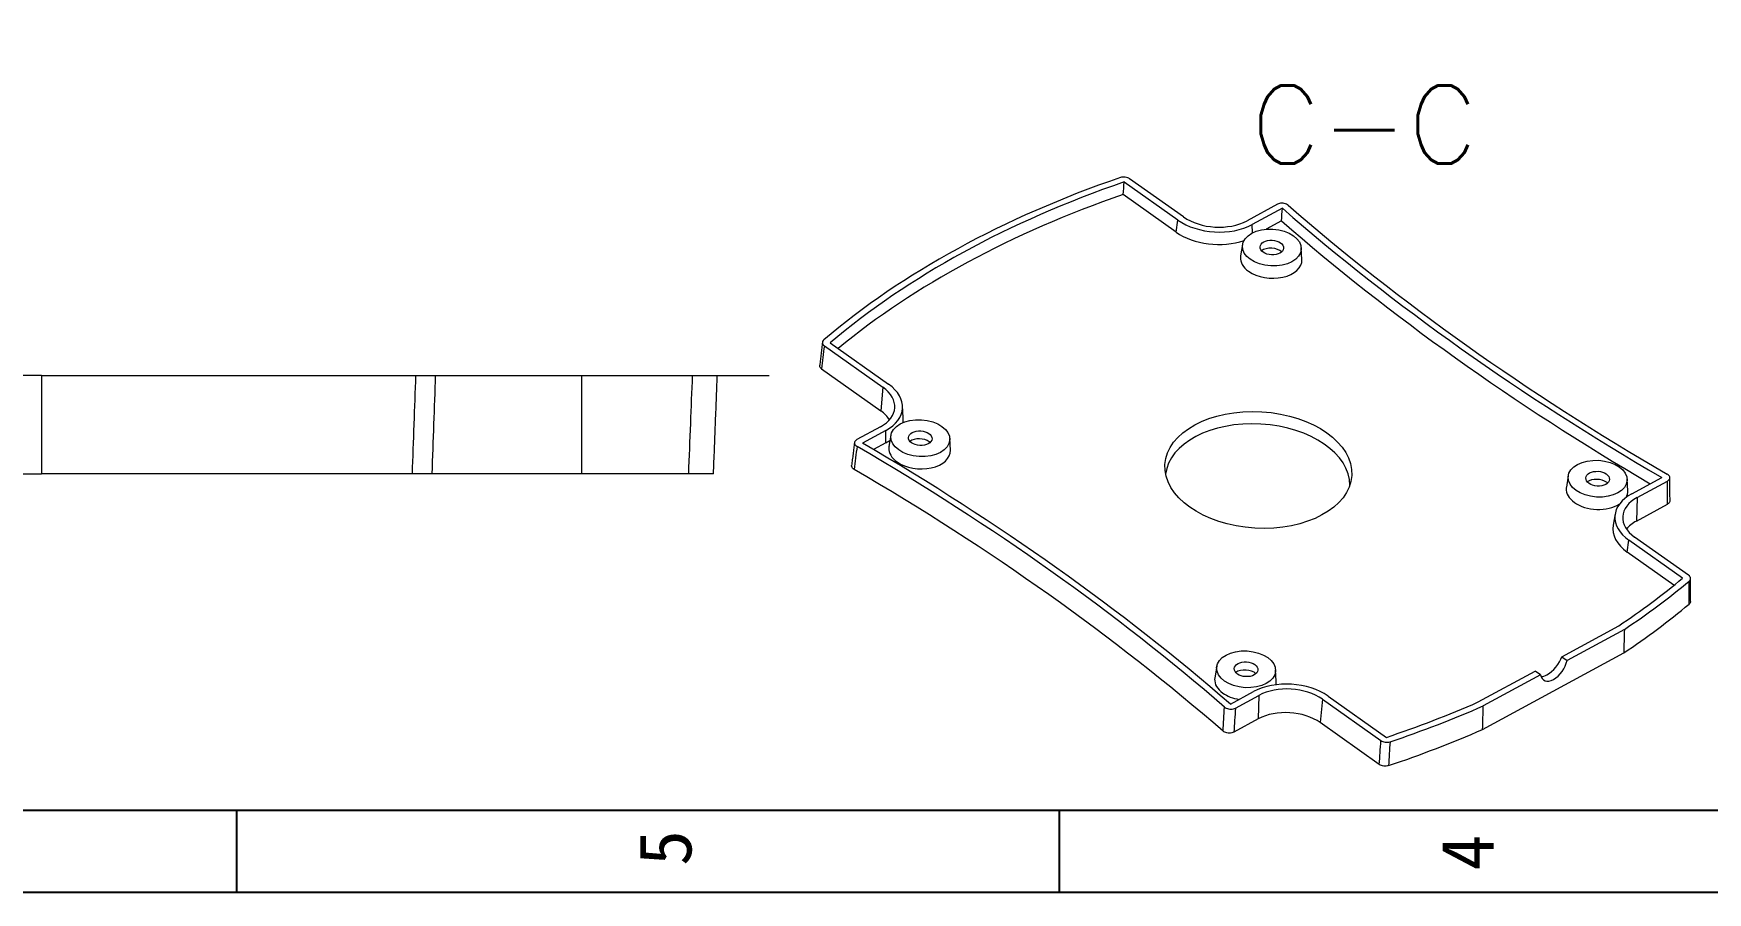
# Model space of a CAD drawing. Extents: x -40 to 272, y -118 to 614.
# Drawn here: x 58.9 to 127, y -43.2 to -8.2 of the extents above; entities that cross this region are included whole.
import ezdxf
from ezdxf.enums import TextEntityAlignment as Align

# ---------------------------------------------------------------- set-up
doc = ezdxf.new("R2010")
doc.units = 0
doc.header["$MEASUREMENT"] = 0
doc.linetypes.add('PHANTOM', pattern=[2.5, 1.25, -0.25, 0.25, -0.25, 0.25, -0.25])
for name, color, linetype in [('30', 7, 'Continuous'), ('50', 7, 'Continuous'), ('TOP', 7, 'Continuous')]:
    doc.layers.add(name, color=color, linetype=linetype)
doc.styles.add('blockfont', font='simplex.shx', dxfattribs={"bigfont": 'bigfont'})
doc.styles.add('宋体', font='SimSun.ttf', dxfattribs={"width": 0.7})

# ---------------------------------------------------------------- blocks, each defined once
blk = doc.blocks.new('7')
for p, q in [((2165.95, 246.19), (2165.95, 241.19)), ((2215.95, 246.19), (2215.95, 241.19))]:
    blk.add_line(p, q)
for points in [[(2420.95, 241.19), (2010.95, 241.19), (2010.95, 528.19), (2420.95, 528.19)], [(2415.95, 246.19), (2015.95, 246.19), (2015.95, 523.19), (2415.95, 523.19)]]:
    blk.add_lwpolyline(points, close=True)
at = {"style": '宋体'}
for s, p in [('5', (2192.02, 243.9)), ('4', (2240.76, 243.63))]:
    blk.add_text(s, height=3.2, rotation=90, dxfattribs=at).set_placement(p, align=Align.MIDDLE)

msp = doc.modelspace()

# ---------------------------------------------------------------- linework, layer by layer
at = {"layer": '30', "color": 7, "linetype": 'Continuous', "lineweight": 9}
for p, q in [((105.444, -15.823), (103.264, -14.275)), ((105.678, -15.696), (103.487, -14.141)), ((105.378, -16.312), (103.227, -14.785)), ((109.492, -15.181), (108.257, -15.851)), ((109.693, -15.342), (108.473, -16.004)), ((105.378, -16.312), (105.444, -15.823)), ((108.478, -16.346), (108.473, -16.004)), ((109.658, -15.859), (109.037, -16.196)), ((108.074, -16.816), (107.994, -17.279)), ((110.488, -17.427), (110.464, -16.957)), ((91.079, -20.934), (93.456, -22.621)), ((91.322, -20.815), (93.689, -22.495)), ((59.267, -22.14), (33.172, -22.14)), ((59.267, -22.14), (74.479, -22.14)), ((75.269, -22.14), (81.219, -22.14)), ((81.219, -26.14), (81.219, -22.14)), ((81.219, -22.14), (85.724, -22.14)), ((90.97, -21.871), (93.37, -23.575)), ((93.456, -22.621), (93.37, -23.575)), ((94.283, -23.85), (94.259, -23.381)), ((93.358, -24.228), (92.402, -24.747)), ((93.574, -24.381), (92.632, -24.892)), ((93.582, -24.875), (93.574, -24.381)), ((93.582, -24.875), (93.073, -25.151)), ((93.787, -24.568), (93.707, -25.031)), ((96.201, -25.178), (96.177, -24.709)), ((48.669, -26.14), (59.26, -26.14)), ((74.338, -26.14), (59.26, -26.14)), ((75.129, -26.14), (74.719, -26.14)), ((81.219, -26.14), (75.129, -26.14)), ((85.569, -26.14), (81.219, -26.14)), ((121.315, -26.216), (121.235, -26.679)), ((123.729, -26.826), (123.705, -26.357)), ((123.893, -26.951), (125.114, -26.289)), ((124.109, -27.104), (125.344, -26.434)), ((124.109, -27.104), (124.082, -28.062)), ((123.219, -27.766), (123.139, -28.229)), ((124.082, -28.062), (125.352, -27.373)), ((123.712, -29.327), (123.778, -28.838)), ((125.959, -30.386), (123.778, -28.838)), ((126.202, -30.267), (124.011, -28.711)), ((125.609, -30.673), (123.712, -29.327)), ((121.048, -33.576), (123.365, -32.319)), ((123.592, -32.466), (121.264, -33.729)), ((107.028, -33.967), (106.948, -34.43)), ((117.831, -36.534), (123.567, -33.422)), ((121.048, -33.576), (121.264, -33.729)), ((109.442, -34.578), (109.418, -34.109)), ((117.655, -35.417), (119.971, -34.16)), ((120.187, -34.313), (117.859, -35.576)), ((120.187, -34.313), (119.971, -34.16)), ((107.585, -35.506), (108.526, -34.996)), ((107.786, -35.668), (108.742, -35.149)), ((108.742, -35.149), (108.715, -36.106)), ((111.321, -35.303), (111.235, -36.257)), ((111.321, -35.303), (113.697, -36.99)), ((111.554, -35.177), (113.92, -36.857)), ((108.715, -36.106), (107.725, -36.643)), ((113.634, -37.96), (111.235, -36.257))]:
    msp.add_line(p, q, dxfattribs=at)
at = {"layer": '30', "color": 1, "linetype": 'PHANTOM', "lineweight": 9, "ltscale": 8}
msp.add_line((3.604, -22.14), (88.835, -22.14), dxfattribs=at)
at = {"layer": '30', "color": 7, "linetype": 'Continuous', "lineweight": 9}
for centre, major_axis, ratio, start_param, end_param in [((124.102, -36.418), (-40.387, 2.389), 0.623092, 5.295371, 5.706701), ((124.102, -36.418), (-40.069, 2.37), 0.623092, 5.295743, 5.706332), ((124.074, -36.886), (-40.017, 2.367), 0.623092, 5.296813, 5.693057), ((195.687, 21.659), (107.262, -6.345), 0.623092, 3.819977, 4.031727), ((195.687, 21.659), (106.945, -6.326), 0.623092, 3.819788, 4.031916), ((106.988, -15.439), (2.194, -0.13), 0.623092, 3.925852, 5.298973), ((107.016, -14.97), (2.141, -0.127), 0.623092, 3.925852, 5.496648), ((107.016, -14.97), (1.824, -0.108), 0.623092, 3.925852, 5.496648), ((195.659, 21.191), (107.315, -6.348), 0.623092, 3.82052, 4.026688), ((109.245, -17.29), (-0.518, 0.031), 0.623092, 3.798714, 5.626043), ((109.238, -17.407), (-1.25, 0.074), 0.623092, 0, 0.78426), ((109.238, -17.407), (-1.25, 0.074), 0.623092, 6.213521, 6.283185), ((109.238, -17.407), (-1.25, 0.074), 0.623092, 0.784259, 3.211335), ((92.117, -23.347), (1.824, -0.108), 0.623092, 5.496648, 7.067444), ((92.117, -23.347), (2.141, -0.127), 0.623092, 5.496648, 7.067444), ((92.062, -24.284), (1.782, -0.105), 0.623092, 6.687925, 7.067444), ((92.089, -23.816), (2.194, -0.13), 0.623092, 6.197542, 6.352928), ((108.687, -26.451), (-3.743, 0.221), 0.623092, 3.171771, 6.252986), ((21.799, -72.688), (106.945, -6.326), 0.623092, 0.681424, 0.887094), ((21.799, -72.688), (107.262, -6.345), 0.623092, 0.681612, 0.886906), ((92.089, -23.816), (2.194, -0.13), 0.623092, 5.496648, 5.608347), ((94.951, -25.159), (-1.25, 0.074), 0.623092, 0, 0.78426), ((94.951, -25.159), (-1.25, 0.074), 0.623092, 6.213521, 6.283185), ((94.958, -25.042), (-0.518, 0.031), 0.623092, 3.925851, 5.626043), ((94.958, -25.042), (-0.518, 0.031), 0.623092, 3.798714, 3.925851), ((94.951, -25.159), (-1.25, 0.074), 0.623092, 0.784259, 3.211335), ((21.743, -73.625), (-106.903, 6.323), 0.623092, 3.822584, 4.02912), ((122.486, -26.69), (-0.518, 0.031), 0.623092, 3.925851, 5.626043), ((122.486, -26.69), (-0.518, 0.031), 0.623092, 3.798714, 3.925851), ((122.479, -26.807), (-1.25, 0.074), 0.623092, 0, 0.78426), ((122.479, -26.807), (-1.25, 0.074), 0.623092, 6.213521, 6.283185), ((125.35, -27.985), (2.141, -0.127), 0.623092, 2.355055, 3.925852), ((125.35, -27.985), (1.824, -0.108), 0.623092, 2.355055, 3.925852), ((122.479, -26.807), (-1.25, 0.074), 0.623092, 2.856827, 3.211337), ((122.479, -26.807), (-1.25, 0.074), 0.623092, 0.784259, 2.420048), ((125.322, -28.453), (2.194, -0.13), 0.623092, 3.071854, 3.925852), ((125.294, -28.922), (1.782, -0.105), 0.623092, 2.355055, 2.736857), ((93.383, -14.611), (-40.069, 2.37), 0.623092, 2.452289, 2.55596), ((93.383, -14.611), (-40.387, 2.389), 0.623092, 2.451907, 2.556332), ((93.328, -15.548), (40.428, -2.391), 0.623092, 5.59345, 5.698776), ((120.729, -33.901), (0.416, 0.624), 0.575131, 2.601008, 5.339884), ((120.526, -33.757), (-0.473, -0.583), 0.497632, 0.877425, 2.246863), ((108.192, -34.559), (-1.25, 0.074), 0.623092, 0, 0.78426), ((108.192, -34.559), (-1.25, 0.074), 0.623092, 6.213521, 6.283185), ((108.199, -34.441), (0.518, -0.031), 0.623092, 0.657223, 2.484353), ((109.982, -36.03), (2.141, -0.127), 0.623092, 0.784259, 2.355055), ((108.192, -34.559), (-1.25, 0.074), 0.623092, 3.032559, 3.211335), ((120.526, -33.757), (-0.473, -0.583), 0.497632, 6.69222, 7.16061), ((108.192, -34.559), (-1.25, 0.074), 0.623092, 0.784259, 1.403349), ((109.982, -36.03), (1.824, -0.108), 0.623092, 0.784259, 2.355055), ((109.927, -36.966), (-1.782, 0.105), 0.623092, 3.925852, 5.496648), ((93.383, -14.611), (-40.069, 2.37), 0.623092, 2.145371, 2.257822), ((93.383, -14.611), (-40.387, 2.389), 0.623092, 2.145003, 2.258204), ((93.328, -15.548), (40.428, -2.391), 0.623092, 5.285752, 5.399847)]:
    msp.add_ellipse(centre, major_axis=major_axis, ratio=ratio, start_param=start_param, end_param=end_param, dxfattribs=at)
for centre, major_axis in [((109.266, -16.939), (1.198, -0.071)), ((109.266, -16.939), (-0.479, 0.028)), ((108.715, -25.983), (3.796, -0.225)), ((94.979, -24.691), (-1.198, 0.071)), ((94.979, -24.691), (-0.479, 0.028)), ((122.507, -26.338), (-1.198, 0.071)), ((122.507, -26.338), (-0.479, 0.028)), ((108.22, -34.09), (1.198, -0.071)), ((108.22, -34.09), (0.479, -0.028))]:
    msp.add_ellipse(centre, major_axis=major_axis, ratio=0.623092, dxfattribs=at)
for points, knots in [([(103.487, -14.141), (103.464, -14.125), (103.436, -14.111), (103.407, -14.1), (103.377, -14.089), (103.344, -14.081), (103.311, -14.077), (103.278, -14.073), (103.244, -14.072), (103.211, -14.075), (103.176, -14.077), (103.142, -14.084), (103.111, -14.095)], [0, 0, 0, 0, 0.246296, 0.246296, 0.246296, 0.492601, 0.492601, 0.492601, 0.738791, 0.738791, 0.738791, 1, 1, 1, 1]), ([(109.935, -15.222), (109.915, -15.204), (109.89, -15.189), (109.863, -15.176), (109.835, -15.163), (109.803, -15.153), (109.771, -15.147), (109.738, -15.14), (109.704, -15.137), (109.671, -15.138), (109.637, -15.138), (109.604, -15.142), (109.573, -15.15), (109.544, -15.157), (109.516, -15.168), (109.492, -15.181)], [0, 0, 0, 0, 0.201298, 0.201298, 0.201298, 0.402608, 0.402608, 0.402608, 0.603752, 0.603752, 0.603752, 0.8048, 0.8048, 0.8048, 1, 1, 1, 1]), ([(91.079, -20.934), (91.061, -21.092), (91.042, -21.25), (91.024, -21.408), (91.006, -21.563), (90.988, -21.717), (90.97, -21.871)], [0, 0, 0, 0, 0.50565, 0.50565, 0.50565, 1, 1, 1, 1]), ([(91.054, -20.698), (91.035, -20.715), (91.02, -20.734), (91.011, -20.754), (91.002, -20.773), (90.998, -20.795), (91, -20.816), (91.002, -20.837), (91.01, -20.858), (91.023, -20.878), (91.036, -20.898), (91.056, -20.917), (91.079, -20.934)], [0, 0, 0, 0, 0.247918, 0.247918, 0.247918, 0.495845, 0.495845, 0.495845, 0.743658, 0.743658, 0.743658, 1, 1, 1, 1]), ([(90.97, -21.871), (90.947, -21.855), (90.928, -21.837), (90.915, -21.817), (90.902, -21.797), (90.894, -21.776), (90.891, -21.755), (90.89, -21.746), (90.89, -21.738), (90.891, -21.729)], [0, 0, 0, 0, 0.413999, 0.413999, 0.413999, 0.828012, 0.828012, 0.828012, 1, 1, 1, 1]), ([(59.267, -22.14), (59.266, -22.807), (59.264, -23.473), (59.263, -24.14), (59.262, -24.806), (59.261, -25.473), (59.26, -26.14)], [0, 0, 0, 0, 0.499849, 0.499849, 0.499849, 1, 1, 1, 1]), ([(74.338, -26.14), (74.362, -25.474), (74.385, -24.808), (74.409, -24.142), (74.409, -24.134), (74.409, -24.126), (74.41, -24.118), (74.433, -23.458), (74.456, -22.799), (74.479, -22.14)], [0, 0, 0, 0, 0.499493, 0.499493, 0.499493, 0.50565, 0.50565, 0.50565, 1, 1, 1, 1]), ([(74.479, -22.14), (74.588, -22.14), (74.695, -22.14), (74.791, -22.14), (74.886, -22.14), (74.973, -22.14), (75.044, -22.14), (75.114, -22.14), (75.171, -22.14), (75.209, -22.14), (75.249, -22.14), (75.274, -22.14), (75.267, -22.14)], [0, 0, 0, 0, 0.248075, 0.248075, 0.248075, 0.496159, 0.496159, 0.496159, 0.744128, 0.744128, 0.744128, 1, 1, 1, 1]), ([(75.269, -22.14), (75.246, -22.799), (75.223, -23.458), (75.2, -24.118), (75.177, -24.792), (75.153, -25.466), (75.129, -26.14)], [0, 0, 0, 0, 0.49435, 0.49435, 0.49435, 1, 1, 1, 1]), ([(85.569, -26.14), (85.595, -25.459), (85.622, -24.778), (85.648, -24.097), (85.673, -23.445), (85.698, -22.792), (85.724, -22.14)], [0, 0, 0, 0, 0.510743, 0.510743, 0.510743, 1, 1, 1, 1]), ([(85.724, -22.14), (85.836, -22.14), (85.949, -22.14), (86.055, -22.14), (86.16, -22.14), (86.261, -22.14), (86.348, -22.14), (86.436, -22.14), (86.512, -22.14), (86.571, -22.14), (86.631, -22.14), (86.674, -22.14), (86.699, -22.14), (86.714, -22.14), (86.719, -22.14), (86.723, -22.14)], [0, 0, 0, 0, 0.214928, 0.214928, 0.214928, 0.429868, 0.429868, 0.429868, 0.644631, 0.644631, 0.644631, 0.859294, 0.859294, 0.859294, 1, 1, 1, 1]), ([(92.408, -25.025), (92.388, -25.18), (92.368, -25.336), (92.349, -25.487), (92.349, -25.494), (92.348, -25.5), (92.347, -25.507), (92.328, -25.655), (92.309, -25.807), (92.29, -25.96)], [0, 0, 0, 0, 0.499324, 0.499324, 0.499324, 0.510743, 0.510743, 0.510743, 1, 1, 1, 1]), ([(92.402, -24.747), (92.377, -24.76), (92.356, -24.776), (92.34, -24.794), (92.325, -24.812), (92.314, -24.832), (92.309, -24.853), (92.304, -24.873), (92.305, -24.895), (92.311, -24.916), (92.317, -24.936), (92.329, -24.957), (92.346, -24.976), (92.362, -24.994), (92.383, -25.01), (92.408, -25.025)], [0, 0, 0, 0, 0.201692, 0.201692, 0.201692, 0.403397, 0.403397, 0.403397, 0.604935, 0.604935, 0.604935, 0.806379, 0.806379, 0.806379, 1, 1, 1, 1]), ([(92.29, -25.96), (92.265, -25.945), (92.243, -25.928), (92.226, -25.909), (92.21, -25.89), (92.198, -25.869), (92.192, -25.848), (92.188, -25.833), (92.187, -25.817), (92.189, -25.802)], [0, 0, 0, 0, 0.36496, 0.36496, 0.36496, 0.729941, 0.729941, 0.729941, 1, 1, 1, 1]), ([(75.132, -26.14), (75.127, -26.14), (75.11, -26.14), (75.073, -26.14), (75.036, -26.14), (74.98, -26.14), (74.91, -26.14), (74.841, -26.14), (74.755, -26.14), (74.66, -26.14), (74.562, -26.14), (74.451, -26.14), (74.338, -26.14)], [0, 0, 0, 0, 0.247918, 0.247918, 0.247918, 0.495845, 0.495845, 0.495845, 0.743658, 0.743658, 0.743658, 1, 1, 1, 1]), ([(86.568, -26.14), (86.559, -26.14), (86.541, -26.14), (86.515, -26.14), (86.47, -26.14), (86.409, -26.14), (86.349, -26.14), (86.271, -26.14), (86.183, -26.14), (86.095, -26.14), (85.993, -26.14), (85.887, -26.14), (85.785, -26.14), (85.676, -26.14), (85.569, -26.14)], [0, 0, 0, 0, 0.149977, 0.149977, 0.364748, 0.364748, 0.364748, 0.579342, 0.579342, 0.579342, 0.793836, 0.793836, 0.793836, 1, 1, 1, 1]), ([(125.344, -26.434), (125.369, -26.421), (125.39, -26.404), (125.406, -26.387), (125.421, -26.369), (125.432, -26.348), (125.437, -26.328), (125.442, -26.307), (125.441, -26.286), (125.435, -26.265), (125.429, -26.244), (125.417, -26.224), (125.4, -26.205), (125.384, -26.187), (125.362, -26.17), (125.338, -26.156)], [0, 0, 0, 0, 0.201298, 0.201298, 0.201298, 0.402608, 0.402608, 0.402608, 0.603752, 0.603752, 0.603752, 0.8048, 0.8048, 0.8048, 1, 1, 1, 1]), ([(125.352, -27.373), (125.351, -27.22), (125.349, -27.067), (125.348, -26.914), (125.347, -26.754), (125.346, -26.594), (125.344, -26.434)], [0, 0, 0, 0, 0.489187, 0.489187, 0.489187, 1, 1, 1, 1]), ([(125.448, -27.237), (125.448, -27.248), (125.447, -27.258), (125.444, -27.268), (125.439, -27.289), (125.428, -27.309), (125.412, -27.327), (125.396, -27.344), (125.376, -27.36), (125.352, -27.373)], [0, 0, 0, 0, 0.201669, 0.201669, 0.201669, 0.606457, 0.606457, 0.606457, 1, 1, 1, 1]), ([(126.226, -30.504), (126.245, -30.487), (126.261, -30.468), (126.27, -30.449), (126.279, -30.429), (126.283, -30.408), (126.282, -30.387), (126.28, -30.366), (126.272, -30.345), (126.26, -30.325), (126.246, -30.304), (126.226, -30.284), (126.202, -30.267)], [0, 0, 0, 0, 0.246296, 0.246296, 0.246296, 0.492601, 0.492601, 0.492601, 0.738791, 0.738791, 0.738791, 1, 1, 1, 1]), ([(126.225, -31.44), (126.225, -31.284), (126.225, -31.128), (126.225, -30.972), (126.225, -30.816), (126.226, -30.66), (126.226, -30.504)], [0, 0, 0, 0, 0.49949, 0.49949, 0.49949, 1, 1, 1, 1]), ([(126.28, -31.333), (126.28, -31.35), (126.277, -31.366), (126.27, -31.382), (126.261, -31.403), (126.245, -31.423), (126.225, -31.44)], [0, 0, 0, 0, 0.426235, 0.426235, 0.426235, 1, 1, 1, 1]), ([(123.592, -32.466), (123.588, -32.625), (123.584, -32.785), (123.579, -32.944), (123.575, -33.104), (123.571, -33.263), (123.567, -33.422)], [0, 0, 0, 0, 0.500151, 0.500151, 0.500151, 1, 1, 1, 1]), ([(107.282, -36.602), (107.292, -36.44), (107.302, -36.278), (107.312, -36.115), (107.322, -35.952), (107.333, -35.79), (107.343, -35.627)], [0, 0, 0, 0, 0.499324, 0.499324, 0.499324, 1, 1, 1, 1]), ([(107.343, -35.627), (107.363, -35.644), (107.388, -35.66), (107.416, -35.673), (107.444, -35.685), (107.475, -35.695), (107.508, -35.702), (107.54, -35.708), (107.574, -35.711), (107.608, -35.71), (107.641, -35.71), (107.675, -35.706), (107.705, -35.698), (107.734, -35.691), (107.762, -35.68), (107.786, -35.668)], [0, 0, 0, 0, 0.201692, 0.201692, 0.201692, 0.403397, 0.403397, 0.403397, 0.604935, 0.604935, 0.604935, 0.806379, 0.806379, 0.806379, 1, 1, 1, 1]), ([(107.786, -35.668), (107.775, -35.834), (107.765, -36), (107.755, -36.166), (107.745, -36.325), (107.735, -36.484), (107.725, -36.643)], [0, 0, 0, 0, 0.510743, 0.510743, 0.510743, 1, 1, 1, 1]), ([(117.831, -36.534), (117.836, -36.375), (117.84, -36.215), (117.845, -36.055), (117.85, -35.896), (117.855, -35.736), (117.859, -35.576)], [0, 0, 0, 0, 0.499849, 0.499849, 0.499849, 1, 1, 1, 1]), ([(107.725, -36.643), (107.7, -36.657), (107.671, -36.667), (107.64, -36.675), (107.61, -36.682), (107.576, -36.686), (107.543, -36.686), (107.509, -36.686), (107.475, -36.683), (107.443, -36.676), (107.41, -36.67), (107.379, -36.66), (107.351, -36.647), (107.325, -36.634), (107.301, -36.619), (107.282, -36.602)], [0, 0, 0, 0, 0.201639, 0.201639, 0.201639, 0.403291, 0.403291, 0.403291, 0.604776, 0.604776, 0.604776, 0.806167, 0.806167, 0.806167, 1, 1, 1, 1]), ([(113.634, -37.96), (113.644, -37.8), (113.655, -37.641), (113.665, -37.481), (113.676, -37.317), (113.687, -37.154), (113.697, -36.99)], [0, 0, 0, 0, 0.49435, 0.49435, 0.49435, 1, 1, 1, 1]), ([(113.697, -36.99), (113.72, -37.006), (113.747, -37.021), (113.777, -37.031), (113.807, -37.042), (113.839, -37.05), (113.872, -37.054), (113.906, -37.059), (113.94, -37.06), (113.973, -37.057), (114.007, -37.054), (114.04, -37.047), (114.07, -37.037)], [0, 0, 0, 0, 0.247918, 0.247918, 0.247918, 0.495845, 0.495845, 0.495845, 0.743658, 0.743658, 0.743658, 1, 1, 1, 1]), ([(114.07, -37.037), (114.06, -37.199), (114.049, -37.36), (114.039, -37.515), (114.039, -37.521), (114.038, -37.528), (114.038, -37.535), (114.028, -37.688), (114.017, -37.847), (114.007, -38.007)], [0, 0, 0, 0, 0.499493, 0.499493, 0.499493, 0.50565, 0.50565, 0.50565, 1, 1, 1, 1]), ([(114.007, -38.007), (113.978, -38.017), (113.946, -38.024), (113.913, -38.026), (113.88, -38.029), (113.846, -38.029), (113.812, -38.025), (113.779, -38.021), (113.746, -38.013), (113.717, -38.002), (113.686, -37.991), (113.658, -37.977), (113.634, -37.96)], [0, 0, 0, 0, 0.248075, 0.248075, 0.248075, 0.496159, 0.496159, 0.496159, 0.744128, 0.744128, 0.744128, 1, 1, 1, 1])]:
    msp.add_open_spline(points, degree=3, knots=knots, dxfattribs=at)
for points, degree in [([(103.227, -14.785), (103.239, -14.615), (103.251, -14.445), (103.264, -14.275)], 3), ([(109.658, -15.859), (109.67, -15.687), (109.681, -15.514), (109.693, -15.342)], 3), ([(91.001, -20.791), (90.892, -21.729)], 1), ([(86.575, -26.141), (86.73, -22.141)], 1), ([(92.305, -24.866), (92.187, -25.802)], 1), ([(125.449, -27.237), (125.442, -26.298)], 1), ([(126.28, -31.333), (126.282, -30.397)], 1)]:
    msp.add_open_spline(points, degree=degree, dxfattribs=at)

# ---------------------------------------------------------------- block references
at = {"layer": '50', "color": 7, "linetype": 'Continuous', "lineweight": 9, "xscale": 0.668608022722708, "yscale": 0.6686080227228217, "zscale": 0.6686080227225696}
msp.add_blockref('7', (-1380.977, -204.429), dxfattribs=at)

# ---------------------------------------------------------------- texts
at = {"layer": 'TOP', "color": 1, "linetype": 'Continuous', "lineweight": 9, "insert": (111.937, -13.525), "char_height": 3.175, "attachment_point": 8, "line_spacing_factor": 0.903614, "style": 'blockfont'}
msp.add_mtext('\\W01.000; \\H3.17;C-C\\H3.17;', dxfattribs=at)

doc.saveas('drawing.dxf')
